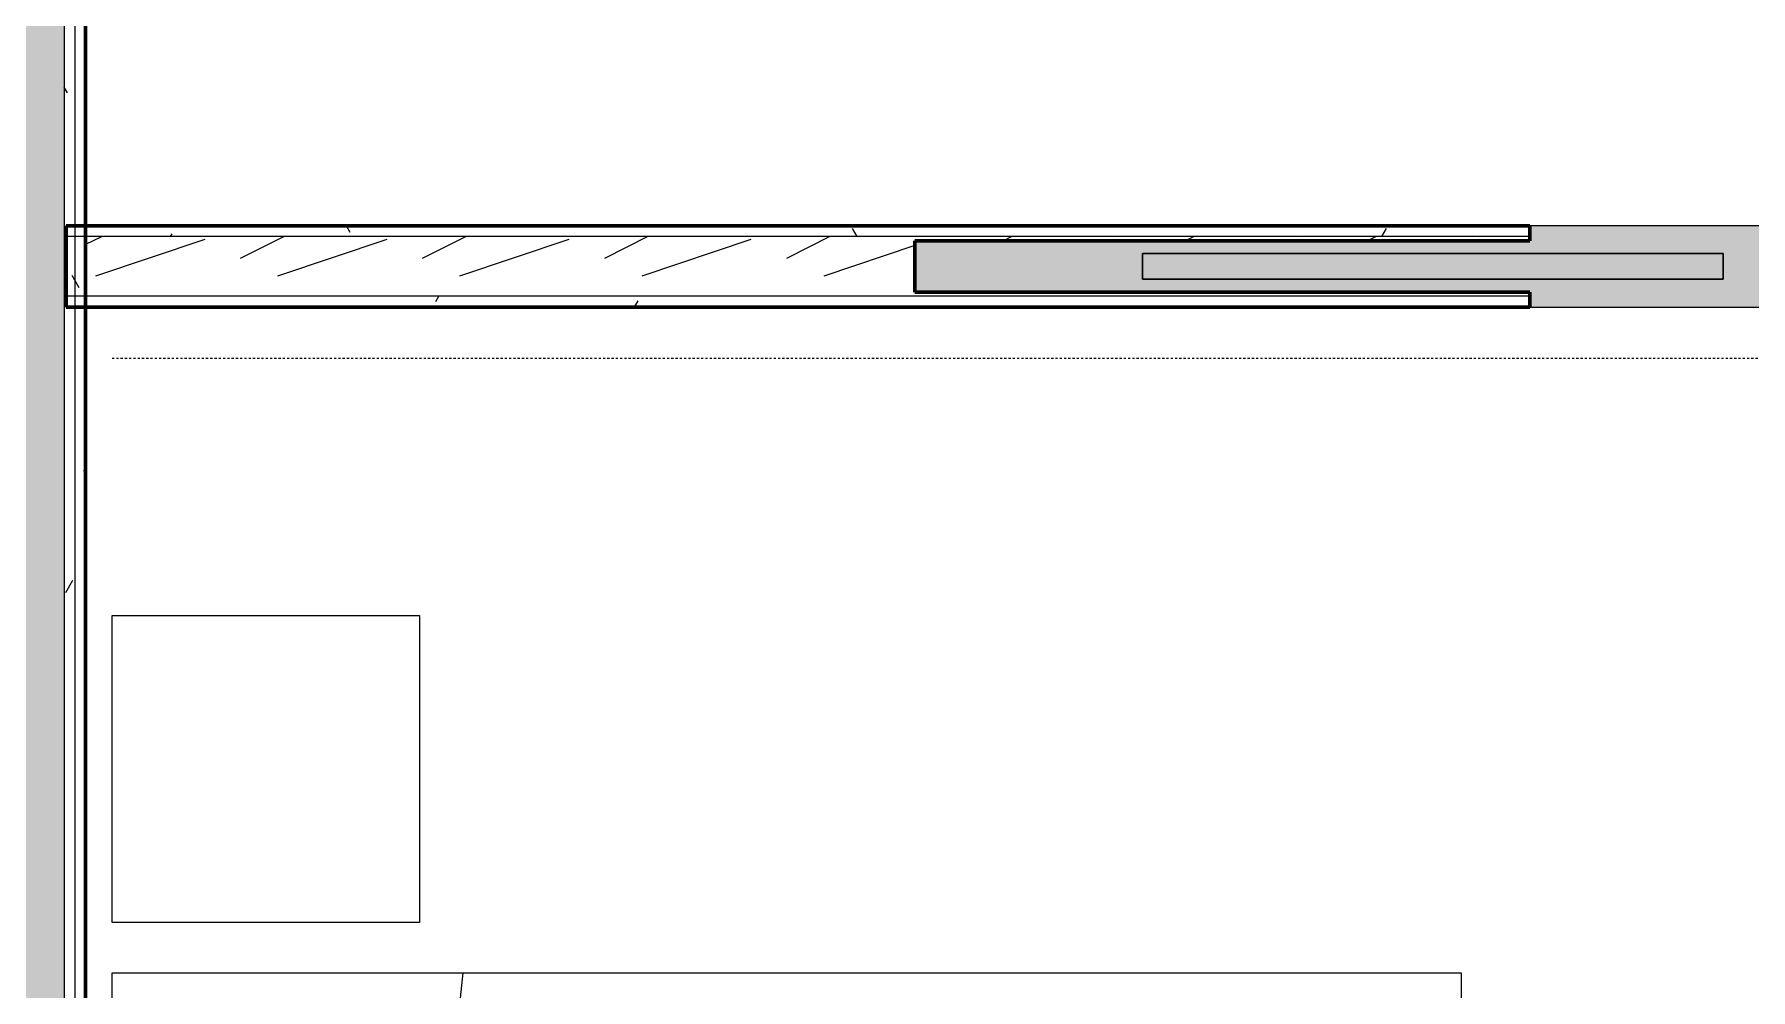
# Model space of a CAD drawing. Header units: inches. Extents: x -4169 to -1846, y 9706 to 12377.
# Drawn here: x -3338.7 to -3238.2, y 10268.9 to 10324.9 of the extents above; entities that cross this region are included whole.
import ezdxf

# ---------------------------------------------------------------- set-up
doc = ezdxf.new("R2010")
doc.units = ezdxf.units.IN
doc.header["$MEASUREMENT"] = 0
doc.linetypes.add('Dash', pattern=[0.25, 0.125, -0.125])
for name, color, linetype, lineweight in [('0-1', 7, 'Continuous', 5), ('0-2', 10, 'Continuous', 18), ('A-DOOR-2', 50, 'Continuous', 30), ('A-WALL', 113, 'Continuous', 18), ('A-WALL-1', 8, 'Continuous', 5), ('A-WALL-2', 250, 'Continuous', 60), ('A-WALL-3', 10, 'Continuous', 18), ('A-WALL-PATT-1', 7, 'Continuous', 9), ('A-WALL-PATT-2', 253, 'Continuous', 9), ('A-WALL-PATT-4', 111, 'Continuous', 9), ('I-FURN-1', 7, 'Continuous', 9), ('I-FURN-HDLN-1', 7, 'Dash', 9), ('I-WALL-3', 2, 'Continuous', 60)]:
    doc.layers.add(name, color=color, linetype=linetype, lineweight=lineweight)
pattern_1 = [(0, (0, 0), (20.48, 5.12), [0.845, -14.515, 0.845, -14.515, -81.92]), (0, (0, 0), (20.48, 5.12), [-30.72, 0.845, -29.875, 0.845, -14.515, -35.84]), (0, (0, 0), (20.48, 5.12), [-76.8, 0.845, -9.395, 0.845, -24.755]), (120, (7.68, 2.56), (-14.67405, 15.1762003), [0.845, -14.515, 0.845, -14.515, -81.92]), (120, (7.68, 2.56), (-14.67405, 15.1762003), [-30.72, 0.845, -29.875, 0.845, -14.515, -35.84]), (120, (7.68, 2.56), (-14.67405, 15.1762003), [-76.8, 0.845, -9.395, 0.845, -24.755]), (240, (10.24, 12.8), (-5.80595, -20.2962003), [0.845, -14.515, 0.845, -14.515, -81.92]), (240, (10.24, 12.8), (-5.80595, -20.2962003), [-30.72, 0.845, -29.875, 0.845, -14.515, -35.84]), (240, (10.24, 12.8), (-5.80595, -20.2962003), [-76.8, 0.845, -9.395, 0.845, -24.755])]

# ---------------------------------------------------------------- blocks, each defined once
blk = doc.blocks.new('Pocket_Door_2385 - 34_ x 80_-1722045-ENLARGED RCP - 1ST FLOOR PLAN')
at = {"layer": 'A-DOOR-2'}
for p, q in [((-39.67, 0.75), (-39.67, -0.75)), ((-5.67, 0.75), (-39.67, 0.75)), ((-5.67, -0.75), (-5.67, 0.75)), ((-39.67, -0.75), (-5.67, -0.75))]:
    blk.add_line(p, q, dxfattribs=at)
blk = doc.blocks.new('Bed-Standard - Queen 60_ x 79_-1433484-ENLARGED RCP - 1ST FLOOR PLAN')
at = {"layer": 'I-FURN-1'}
for p, q in [((-19.31, 41.3), (40.69, 41.3)), ((-19.31, -37.7), (-19.31, 41.3)), ((40.69, -23.7), (-19.31, -17.13)), ((40.69, -37.7), (-19.31, -37.7))]:
    blk.add_line(p, q, dxfattribs=at)
at = {"layer": 'I-FURN-HDLN-1'}
blk.add_line((-55.31, -37.7), (-55.31, 77.3), dxfattribs=at)
blk = doc.blocks.new('Table-Night Stand - 18_ x 18_ x 24_-1372838-ENLARGED RCP - 1ST FLOOR PLAN')
at = {"layer": 'I-FURN-1'}
for p, q in [((0.15, 0), (18.15, 0)), ((0.15, -18), (0.15, 0)), ((18.15, 0), (18.15, -18)), ((18.15, -18), (0.15, -18))]:
    blk.add_line(p, q, dxfattribs=at)
blk = doc.blocks.new('CTR - 1st Phase - Unit Layouts_rvt-1-ENLARGED RCP - 1ST FLOOR PLAN')
at = {"layer": 'A-WALL-1'}
blk.add_hatch(color=256, dxfattribs=at).paths.add_polyline_path([(-3251.15, 10308.9), (-3217.15, 10308.9), (-3217.15, 10313.65), (-3251.15, 10313.65), (-3251.15, 10312.78), (-3287.15, 10312.78), (-3287.15, 10309.78), (-3251.15, 10309.78), (-3251.15, 10309.45)], flags=0)
at = {"layer": 'A-WALL-PATT-1'}
h = blk.add_hatch(dxfattribs=at)
h.set_pattern_fill('FP_1', color=256, style=0, pattern_type=2)
h.set_pattern_definition(pattern_1)
h.paths.add_polyline_path([(-3287.82, 10313.03), (-3251.15, 10313.03), (-3251.15, 10313.65), (-3335.72, 10313.65), (-3335.72, 10313.03), (-3295.35, 10313.03)], flags=0)
h.paths.add_polyline_path([(-3209.13, 10313.03), (-3209.12, 10313.03), (-3209.12, 10313.65), (-3217.15, 10313.65), (-3217.15, 10313.03), (-3210.94, 10313.03)], flags=0)
h = blk.add_hatch(dxfattribs=at)
h.set_pattern_fill('FP_1', color=256, style=0, pattern_type=2)
h.set_pattern_definition(pattern_1)
h.paths.add_polyline_path([(-3251.15, 10308.9), (-3251.15, 10309.53), (-3335.72, 10309.52), (-3335.72, 10308.9), (-3255.17, 10308.9)], flags=0)
h.paths.add_polyline_path([(-3217.15, 10308.9), (-3209.12, 10308.9), (-3209.12, 10309.53), (-3217.15, 10309.53), (-3217.15, 10309.45)], flags=0)
at = {"layer": 'A-WALL-PATT-2'}
h = blk.add_hatch(dxfattribs=at)
h.set_pattern_fill('FP_2', color=256, style=0, pattern_type=2)
h.set_pattern_definition([(216.87, (4.265, 10.662), (31.9871619, 21.32545714), [5.331, -47.981]), (206.565, (10.662, 7.464), (-10.662476, -10.6620098), [11.921, -11.921]), (198.435, (10.662, 2.132), (-21.3244936, -10.6625869), [6.744, -26.974])])
h.paths.add_polyline_path([(-3335.72, 10309.53), (-3251.15, 10309.53), (-3251.15, 10309.78), (-3287.15, 10309.78), (-3287.15, 10312.78), (-3251.15, 10312.78), (-3251.15, 10313.03), (-3335.72, 10313.02), (-3335.72, 10309.53)], flags=0)
h.paths.add_polyline_path([(-3208.5, 10309.53), (-3208.5, 10313.03), (-3217.15, 10313.03), (-3217.15, 10309.53), (-3209.12, 10309.53)], flags=0)
at = {"layer": 'A-WALL-2'}
for p, q in [((-3336.85, 10313.65), (-3251.15, 10313.65)), ((-3336.85, 10308.9), (-3336.85, 10313.65)), ((-3251.15, 10313.65), (-3251.15, 10312.78)), ((-3251.15, 10312.78), (-3287.15, 10312.78)), ((-3287.15, 10312.78), (-3287.15, 10309.78)), ((-3251.15, 10308.9), (-3336.85, 10308.9)), ((-3287.15, 10309.78), (-3251.15, 10309.78)), ((-3251.15, 10309.78), (-3251.15, 10308.9))]:
    blk.add_line(p, q, dxfattribs=at)
at = {"layer": 'A-WALL-3'}
for p, q in [((-3251.15, 10313.03), (-3336.85, 10313.03)), ((-3217.15, 10313.65), (-3251.15, 10313.65)), ((-3251.15, 10309.53), (-3336.85, 10309.53)), ((-3251.15, 10308.9), (-3217.15, 10308.9))]:
    blk.add_line(p, q, dxfattribs=at)
at = {"layer": '0-2'}
blk.add_blockref('Pocket_Door_2385 - 34_ x 80_-1722045-ENLARGED RCP - 1ST FLOOR PLAN', (-3234.15, 10311.28), dxfattribs=at)
at = {"layer": '0-2', "rotation": 269.9999999999901}
for name, p in [('Bed-Standard - Queen 60_ x 79_-1433484-ENLARGED RCP - 1ST FLOOR PLAN', (-3296.47, 10250.6)), ('Table-Night Stand - 18_ x 18_ x 24_-1372838-ENLARGED RCP - 1ST FLOOR PLAN', (-3316.17, 10290.99))]:
    blk.add_blockref(name, p, dxfattribs=at)

msp = doc.modelspace()

# ---------------------------------------------------------------- hatches: boundary and pattern name
at = {"layer": 'A-WALL-PATT-4'}
h = msp.add_hatch(dxfattribs=at)
h.set_pattern_fill('FP_12', color=256, style=0, pattern_type=2)
h.set_pattern_definition([(161.57, (0.32, 0.32), (-2.560496185, -0.000537386), [0, -18.214, 2.022, 0]), (18.43, (-0.32, 0.32), (-2.560496185, 0.000537386), [0, -18.214, 2.022, 0]), (108.43, (0.32, 0.32), (1.27922091, -6.400876726), [6.07, -14.166]), (71.57, (-0.32, 0.32), (1.27922091, 6.400876726), [6.07, -14.166])])
h.paths.add_polyline_path([(-3340.47, 10018.09), (-3336.97, 10018.09), (-3336.97, 10374.04), (-3340.47, 10374.04), (-3340.47, 10027.94)], flags=0)
h = msp.add_hatch(dxfattribs=at)
h.set_pattern_fill('FP_1', color=256, style=0, pattern_type=2)
h.set_pattern_definition(pattern_1)
h.paths.add_polyline_path([(-3336.35, 10018.09), (-3336.35, 10181.79), (-3336.97, 10181.79), (-3336.97, 10018.09)], flags=0)
h.paths.add_polyline_path([(-3336.35, 10185.29), (-3336.35, 10373.41), (-3336.97, 10373.41), (-3336.97, 10185.29), (-3336.64, 10185.29)], flags=0)
h = msp.add_hatch(dxfattribs=at)
h.set_pattern_fill('FP_1', color=256, style=0, pattern_type=2)
h.set_pattern_definition(pattern_1)
h.paths.add_polyline_path([(-3335.72, 10018.09), (-3335.72, 10181.79), (-3336.35, 10181.79), (-3336.35, 10018.09)], flags=0)
h.paths.add_polyline_path([(-3336.35, 10185.29), (-3335.72, 10185.29), (-3335.72, 10372.79), (-3336.35, 10372.76), (-3336.35, 10188.8)], flags=0)

# ---------------------------------------------------------------- linework, layer by layer
at = {"layer": 'A-WALL'}
for p, q in [((-3336.97, 10374.04), (-3336.97, 10018.09)), ((-3336.35, 10373.41), (-3336.35, 10018.09))]:
    msp.add_line(p, q, dxfattribs=at)
at = {"layer": 'I-WALL-3'}
msp.add_line((-3335.72, 10372.79), (-3335.72, 10138.41), dxfattribs=at)

# ---------------------------------------------------------------- block references
at = {"layer": '0-1'}
msp.add_blockref('CTR - 1st Phase - Unit Layouts_rvt-1-ENLARGED RCP - 1ST FLOOR PLAN', (0, 0), dxfattribs=at)

doc.saveas('drawing.dxf')
